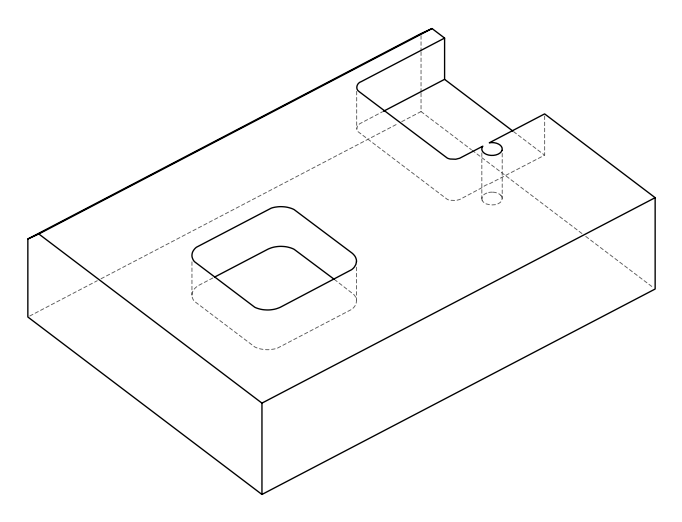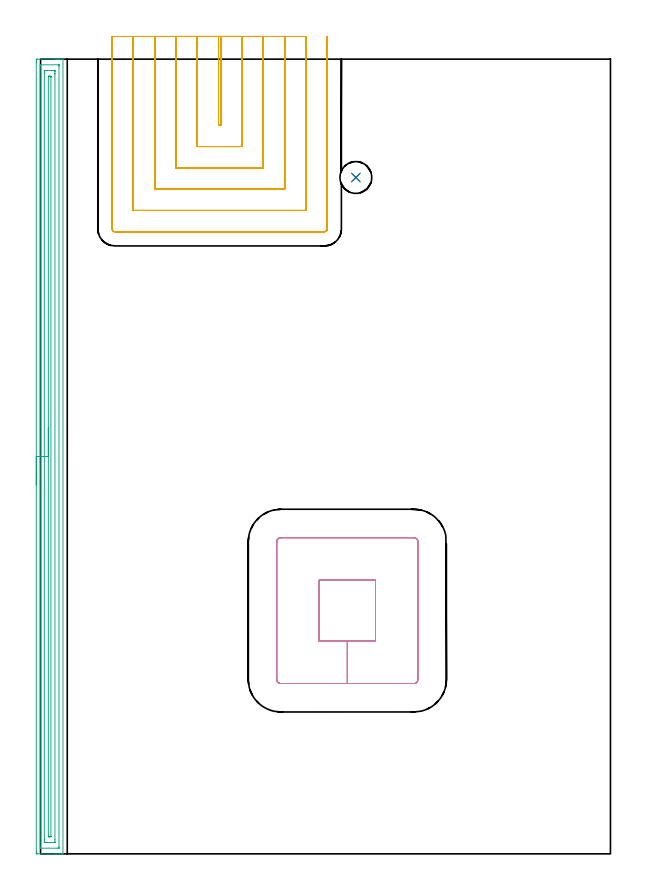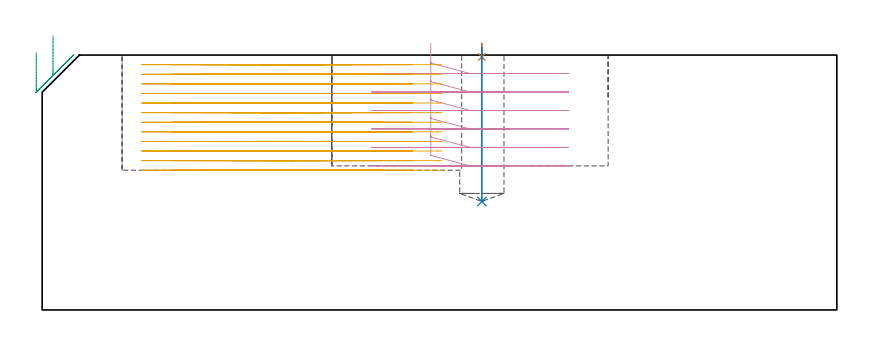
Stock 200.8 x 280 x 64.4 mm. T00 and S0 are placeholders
(PLAN: 5 operations, 4 tool changes, 43.7 min)
(1 SPOT_DRILL | STEP1POCKET | NXT0321_9005460120000 | 0.03 min | 2 mm3)
(2 DRILL_BLIND_HOLE_INTO_CENTER | STEP1POCKET | NXT0301_083 | 0.16 min | 3503 mm3)
(3 AREA_MILL | FG_CHAMFER_SURFACE | UGT0205_001 | 9.15 min | 12371 mm3)
(4 MILL_RECTANGULAR_POCKET | POCKET_RECTANGULAR_STRAIGHT | UGT0201_136 | Follow Part, ap 5, ae 75% | 4.31 min | 136383 mm3)
(5 MILL_SLOT | SLOT_PARTIAL_RECTANGULAR | NXT0201_013 | Follow Part, ap 2.5, ae 75% | 30.01 min | 163809 mm3)
(TOOL NXT0321_9005460120000 | NC Spot Drill, 142deg, 12mm, Carbide, Uncoated | D12 PA142 FL30 Z2)
(TOOL NXT0301_083 | Carbide Drill 11.2mm [860.1-1120-056A1-MM 2214] | D11.2 PA140 FL72 Z2)
(TOOL UGT0205_001 | Chamfer Mill 20 x 3 x 45 deg. | D20 FL50 Z2)
(TOOL UGT0201_136 | Carbide End Mill 20.0 | D20 FL30 Z4)
(TOOL NXT0201_013 | ENDMILL 10mm | D10 FL30 Z4)
(OP 1 SPOT_DRILL)
G17 G21 G94 G90
T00 M6
G54
G17 G0 G90 X111.1 Y238.3 S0 M3
G43 Z74.4 H0
G94 G81 G98 Z63.918 F250. R67.4
G80
M5
M2
(OP 2 DRILL_BLIND_HOLE_INTO_CENTER)
G17 G21 G94 G90
T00 M6
G54
G17 G0 G90 X111.1 Y238.3 S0 M3
G43 Z74.4 H1
G94 G81 G98 Z27.4 F250. R66.4
G80
M5
M2
(OP 3 AREA_MILL)
G17 G21 G94 G90
T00 M6
G54
G17 G0 G90 X-1.5 Y130. S1061 M3
G43 Z74.4 H0
Z65.
G94 G1 Y130.038 Z64.128 F250.
Y130.152 Z63.264
Y130.341 Z62.412
Y130.603 Z61.58
Y130.937 Z60.774
Y131.34 Z60.
Y131.808 Z59.264
Y132.34 Z58.572
Y132.929 Z57.929
Y133.572 Z57.34
Y134.264 Z56.808
Y135. Z56.34
Y135.774 Z55.937
Y136.58 Z55.603
Y137.412 Z55.341
Y138.263 Z55.152
Y139.128 Z55.038
Y140. Z55.
Y278.829
X-1.499 Y279.38 Z55.001
X-1.497 Y279.719 Z55.002
X-1.493 Y279.99 Z55.004
X-1.165 Y280. Z55.332
X4.946 Z61.44
X5.481 Z61.978
X5.819 Z62.315
X6.355 Z62.851
X6.692 Z63.187
X7.641 Z64.141
X7.773 Y279.997 Z64.265
X7.898 Y279.99 Z64.389
X7.9 Y279.827 Z64.4
Y0.173
X7.897 Y0.01 Z64.388
X7.773 Y0.003 Z64.265
X7.641 Y0. Z64.141
X7.368 Z63.868
X6.692 Z63.187
X5.481 Z61.978
X4.946 Z61.44
X-1.165 Z55.332
X-1.437 Y0.004 Z55.06
X-1.492 Y0.01 Z55.005
X-1.499 Y0.067 Z54.999
X-1.5 Y0.62 Z55.
Y140.
X-0.086 Z56.414
X-0.085 Y277.593 Z56.415
X-0.083 Y277.934 Z56.417
X-0.081 Y277.976 Z56.419
X-0.08 Y277.989 Z56.42
X-0.054 Y277.991 Z56.446
X0.051 Y277.997 Z56.551
X0.184 Y278. Z56.684
X6.296 Z62.796
X6.441 Y277.997 Z62.941
X6.471 Y277.993 Z62.971
X6.479 Y277.989 Z62.979
X6.481 Y277.98 Z62.981
X6.484 Y277.946 Z62.984
X6.485 Y277.805 Z62.985
X6.486 Y277.593 Z62.986
X6.485 Y2.407 Z62.985
X6.483 Y2.066 Z62.983
X6.481 Y2.024 Z62.981
X6.48 Y2.011 Z62.98
X6.454 Y2.009 Z62.954
X6.349 Y2.003 Z62.849
X6.216 Y2. Z62.716
X0.104 Z56.604
X-0.041 Y2.003 Z56.459
X-0.071 Y2.007 Z56.429
X-0.079 Y2.011 Z56.421
X-0.082 Y2.02 Z56.418
X-0.084 Y2.054 Z56.416
X-0.086 Y2.195 Z56.414
Y2.407
Y140.
X1.328 Z57.828
Y275.041
X1.33 Y275.806 Z57.83
X1.332 Y275.931 Z57.832
X1.335 Y275.975 Z57.835
X1.34 Y275.99 Z57.84
X1.36 Y275.993 Z57.86
X1.454 Y275.996 Z57.954
X2.138 Y276. Z58.638
X2.327 Z58.827
X3.884 Z60.384
X4.758 Y275.999 Z61.258
X4.946 Y275.997 Z61.446
X5.009 Y275.994 Z61.509
X5.054 Y275.99 Z61.554
X5.065 Y275.933 Z61.565
X5.068 Y275.806 Z61.568
X5.07 Y275.68 Z61.57
X5.071 Y274.913 Z61.571
X5.072 Y274.785 Z61.572
X5.071 Y4.959 Z61.571
X5.07 Y4.193 Z61.57
X5.068 Y4.069 Z61.568
X5.065 Y4.025 Z61.565
X5.06 Y4.01 Z61.56
X5.04 Y4.007 Z61.54
X4.946 Y4.004 Z61.446
X4.262 Y4. Z60.762
X4.073 Z60.573
X2.516 Z59.016
X1.642 Z58.142
X1.454 Y4.003 Z57.954
X1.391 Y4.006 Z57.891
X1.346 Y4.009 Z57.846
X1.335 Y4.067 Z57.835
X1.332 Y4.193 Z57.832
X1.33 Y4.32 Z57.83
X1.328 Y5.087 Z57.828
Y5.215
Y140.
X2.743 Z59.243
Y273.75
X2.745 Y273.875 Z59.245
X2.749 Y273.957 Z59.249
X2.753 Y273.99 Z59.253
X2.774 Y273.992 Z59.274
X3.2 Y274. Z59.7
X3.219 Z59.719
X3.62 Y273.99 Z60.12
X3.651 Y273.979 Z60.151
X3.654 Y273.949 Z60.154
X3.656 Y273.904 Z60.156
X3.657 Y273.86 Z60.157
Y273.552
Y6.25
X3.655 Y6.125 Z60.155
X3.651 Y6.043 Z60.151
X3.647 Y6.01 Z60.147
X3.626 Y6.008 Z60.126
X3.2 Y6. Z59.7
X3.181 Z59.681
X2.78 Y6.01 Z59.28
X2.749 Y6.021 Z59.249
X2.746 Y6.051 Z59.246
X2.744 Y6.096 Z59.244
X2.743 Y6.14 Z59.243
Y6.448
Y140.
Y140.872 Z59.281
Y141.736 Z59.395
Y142.588 Z59.583
Y143.42 Z59.846
Y144.226 Z60.18
Y145. Z60.582
Y145.736 Z61.051
Y146.428 Z61.582
Y147.071 Z62.172
Y147.66 Z62.815
Y148.191 Z63.507
Y148.66 Z64.243
Y149.063 Z65.016
Y149.397 Z65.822
Y149.659 Z66.654
Y149.848 Z67.506
Y149.962 Z68.371
Y150. Z69.243
G0 Z74.4
M5
M2
(OP 4 MILL_RECTANGULAR_POCKET)
G17 G21 G94 G90
T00 M6
G54
G17 G0 G90 X98.2 Y93.712 S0 M3
G43 Z74.4 H0
Z67.4
G94 G1 Y75. Z62.386 F250.
X108.1 Z59.733
X118. F500.
Y96.4
X98.2
Y75.
X108.1
Y60.
X131.5
G3 X133. Y61.5 R1.5
G1 Y109.9
G3 X131.5 Y111.4 R1.5
G1 X84.7
G3 X83.2 Y109.9 R1.5
G1 Y61.5
G3 X84.7 Y60. R1.5
G1 X108.1
X109.1
G0 X98.2 Y93.712 Z62.733
G1 Y75. Z57.719 F250.
X108.1 Z55.067
X118. F500.
Y96.4
X98.2
Y75.
X108.1
Y60.
X131.5
G3 X133. Y61.5 R1.5
G1 Y109.9
G3 X131.5 Y111.4 R1.5
G1 X84.7
G3 X83.2 Y109.9 R1.5
G1 Y61.5
G3 X84.7 Y60. R1.5
G1 X108.1
X109.1
G0 X98.2 Y93.712 Z58.067
G1 Y75. Z53.053 F250.
X108.1 Z50.4
X118. F500.
Y96.4
X98.2
Y75.
X108.1
Y60.
X131.5
G3 X133. Y61.5 R1.5
G1 Y109.9
G3 X131.5 Y111.4 R1.5
G1 X84.7
G3 X83.2 Y109.9 R1.5
G1 Y61.5
G3 X84.7 Y60. R1.5
G1 X108.1
X109.1
G0 X98.2 Y93.712 Z53.4
G1 Y75. Z48.386 F250.
X108.1 Z45.733
X118. F500.
Y96.4
X98.2
Y75.
X108.1
Y60.
X131.5
G3 X133. Y61.5 R1.5
G1 Y109.9
G3 X131.5 Y111.4 R1.5
G1 X84.7
G3 X83.2 Y109.9 R1.5
G1 Y61.5
G3 X84.7 Y60. R1.5
G1 X108.1
X109.1
G0 X98.2 Y93.712 Z48.733
G1 Y75. Z43.719 F250.
X108.1 Z41.067
X118. F500.
Y96.4
X98.2
Y75.
X108.1
Y60.
X131.5
G3 X133. Y61.5 R1.5
G1 Y109.9
G3 X131.5 Y111.4 R1.5
G1 X84.7
G3 X83.2 Y109.9 R1.5
G1 Y61.5
G3 X84.7 Y60. R1.5
G1 X108.1
X109.1
G0 X98.2 Y93.712 Z44.067
G1 Y75. Z39.053 F250.
X108.1 Z36.4
X118. F500.
Y96.4
X98.2
Y75.
X108.1
Y60.
X131.5
G3 X133. Y61.5 R1.5
G1 Y109.9
G3 X131.5 Y111.4 R1.5
G1 X84.7
G3 X83.2 Y109.9 R1.5
G1 Y61.5
G3 X84.7 Y60. R1.5
G1 X108.1
X109.1
G0 Z74.4
M5
M2
(OP 5 MILL_SLOT)
G17 G21 G94 G90
T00 M6
G54
G17 G0 G90 X62.7 Y288. S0 M3
G43 Z74.4 H0
Z61.975
G94 G1 Y285. F250.
Y256.7 F500.
X63.5
Y285.
Y288. F250.
X55.2
Y285.
Y249.2 F500.
X71.
Y285.
Y288. F250.
X47.7
Y285.
Y241.7 F500.
X78.5
Y285.
Y288. F250.
X40.2
Y285.
Y234.2 F500.
X86.
Y285.
Y288. F250.
X32.7
Y285.
Y226.7 F500.
X93.5
Y285.
Y288. F250.
X25.2
Y285.
Y220.2 F500.
G3 X26.2 Y219.2 R1.
G1 X100.
G3 X101. Y220.2 R1.
G1 Y285.
Y288. F250.
G0 X62.7 Z59.55
G1 Y285.
Y256.7 F500.
X63.5
Y285.
Y288. F250.
X55.2
Y285.
Y249.2 F500.
X71.
Y285.
Y288. F250.
X47.7
Y285.
Y241.7 F500.
X78.5
Y285.
Y288. F250.
X40.2
Y285.
Y234.2 F500.
X86.
Y285.
Y288. F250.
X32.7
Y285.
Y226.7 F500.
X93.5
Y285.
Y288. F250.
X25.2
Y285.
Y220.2 F500.
G3 X26.2 Y219.2 R1.
G1 X100.
G3 X101. Y220.2 R1.
G1 Y285.
Y288. F250.
G0 X62.7 Z57.125
G1 Y285.
Y256.7 F500.
X63.5
Y285.
Y288. F250.
X55.2
Y285.
Y249.2 F500.
X71.
Y285.
Y288. F250.
X47.7
Y285.
Y241.7 F500.
X78.5
Y285.
Y288. F250.
X40.2
Y285.
Y234.2 F500.
X86.
Y285.
Y288. F250.
X32.7
Y285.
Y226.7 F500.
X93.5
Y285.
Y288. F250.
X25.2
Y285.
Y220.2 F500.
G3 X26.2 Y219.2 R1.
G1 X100.
G3 X101. Y220.2 R1.
G1 Y285.
Y288. F250.
G0 X62.7 Z54.7
G1 Y285.
Y256.7 F500.
X63.5
Y285.
Y288. F250.
X55.2
Y285.
Y249.2 F500.
X71.
Y285.
Y288. F250.
X47.7
Y285.
Y241.7 F500.
X78.5
Y285.
Y288. F250.
X40.2
Y285.
Y234.2 F500.
X86.
Y285.
Y288. F250.
X32.7
Y285.
Y226.7 F500.
X93.5
Y285.
Y288. F250.
X25.2
Y285.
Y220.2 F500.
G3 X26.2 Y219.2 R1.
G1 X100.
G3 X101. Y220.2 R1.
G1 Y285.
Y288. F250.
G0 X62.7 Z52.275
G1 Y285.
Y256.7 F500.
X63.5
Y285.
Y288. F250.
X55.2
Y285.
Y249.2 F500.
X71.
Y285.
Y288. F250.
X47.7
Y285.
Y241.7 F500.
X78.5
Y285.
Y288. F250.
X40.2
Y285.
Y234.2 F500.
X86.
Y285.
Y288. F250.
X32.7
Y285.
Y226.7 F500.
X93.5
Y285.
Y288. F250.
X25.2
Y285.
Y220.2 F500.
G3 X26.2 Y219.2 R1.
G1 X100.
G3 X101. Y220.2 R1.
G1 Y285.
Y288. F250.
G0 X62.7 Z49.85
G1 Y285.
Y256.7 F500.
X63.5
Y285.
Y288. F250.
X55.2
Y285.
Y249.2 F500.
X71.
Y285.
Y288. F250.
X47.7
Y285.
Y241.7 F500.
X78.5
Y285.
Y288. F250.
X40.2
Y285.
Y234.2 F500.
X86.
Y285.
Y288. F250.
X32.7
Y285.
Y226.7 F500.
X93.5
Y285.
Y288. F250.
X25.2
Y285.
Y220.2 F500.
G3 X26.2 Y219.2 R1.
G1 X100.
G3 X101. Y220.2 R1.
G1 Y285.
Y288. F250.
G0 X62.7 Z47.425
G1 Y285.
Y256.7 F500.
X63.5
Y285.
Y288. F250.
X55.2
Y285.
Y249.2 F500.
X71.
Y285.
Y288. F250.
X47.7
Y285.
Y241.7 F500.
X78.5
Y285.
Y288. F250.
X40.2
Y285.
Y234.2 F500.
X86.
Y285.
Y288. F250.
X32.7
Y285.
Y226.7 F500.
X93.5
Y285.
Y288. F250.
X25.2
Y285.
Y220.2 F500.
G3 X26.2 Y219.2 R1.
G1 X100.
G3 X101. Y220.2 R1.
G1 Y285.
Y288. F250.
G0 X62.7 Z45.
G1 Y285.
Y256.7 F500.
X63.5
Y285.
Y288. F250.
X55.2
Y285.
Y249.2 F500.
X71.
Y285.
Y288. F250.
X47.7
Y285.
Y241.7 F500.
X78.5
Y285.
Y288. F250.
X40.2
Y285.
Y234.2 F500.
X86.
Y285.
Y288. F250.
X32.7
Y285.
Y226.7 F500.
X93.5
Y285.
Y288. F250.
X25.2
Y285.
Y220.2 F500.
G3 X26.2 Y219.2 R1.
G1 X100.
G3 X101. Y220.2 R1.
G1 Y285.
Y288. F250.
G0 X62.7 Z42.575
G1 Y285.
Y256.7 F500.
X63.5
Y285.
Y288. F250.
X55.2
Y285.
Y249.2 F500.
X71.
Y285.
Y288. F250.
X47.7
Y285.
Y241.7 F500.
X78.5
Y285.
Y288. F250.
X40.2
Y285.
Y234.2 F500.
X86.
Y285.
Y288. F250.
X32.7
Y285.
Y226.7 F500.
X93.5
Y285.
Y288. F250.
X25.2
Y285.
Y220.2 F500.
G3 X26.2 Y219.2 R1.
G1 X100.
G3 X101. Y220.2 R1.
G1 Y285.
Y288. F250.
G0 X62.7 Z40.15
G1 Y285.
Y256.7 F500.
X63.5
Y285.
Y288. F250.
X55.2
Y285.
Y249.2 F500.
X71.
Y285.
Y288. F250.
X47.7
Y285.
Y241.7 F500.
X78.5
Y285.
Y288. F250.
X40.2
Y285.
Y234.2 F500.
X86.
Y285.
Y288. F250.
X32.7
Y285.
Y226.7 F500.
X93.5
Y285.
Y288. F250.
X25.2
Y285.
Y220.2 F500.
G3 X26.2 Y219.2 R1.
G1 X100.
G3 X101. Y220.2 R1.
G1 Y285.
Y288. F250.
G0 X62.7 Z37.725
G1 Y285.
Y256.7 F500.
X63.5
Y285.
Y288. F250.
X55.2
Y285.
Y249.2 F500.
X71.
Y285.
Y288. F250.
X47.7
Y285.
Y241.7 F500.
X78.5
Y285.
Y288. F250.
X40.2
Y285.
Y234.2 F500.
X86.
Y285.
Y288. F250.
X32.7
Y285.
Y226.7 F500.
X93.5
Y285.
Y288. F250.
X25.2
Y285.
Y220.2 F500.
G3 X26.2 Y219.2 R1.
G1 X100.
G3 X101. Y220.2 R1.
G1 Y285.
Y288. F250.
G0 X62.7 Z35.3
G1 Y285.
Y256.7 F500.
X63.5
Y285.
Y288. F250.
X55.2
Y285.
Y249.2 F500.
X71.
Y285.
Y288. F250.
X47.7
Y285.
Y241.7 F500.
X78.5
Y285.
Y288. F250.
X40.2
Y285.
Y234.2 F500.
X86.
Y285.
Y288. F250.
X32.7
Y285.
Y226.7 F500.
X93.5
Y285.
Y288. F250.
X25.2
Y285.
Y220.2 F500.
G3 X26.2 Y219.2 R1.
G1 X100.
G3 X101. Y220.2 R1.
G1 Y285.
Y288. F250.
G0 Z74.4
M5
M2
